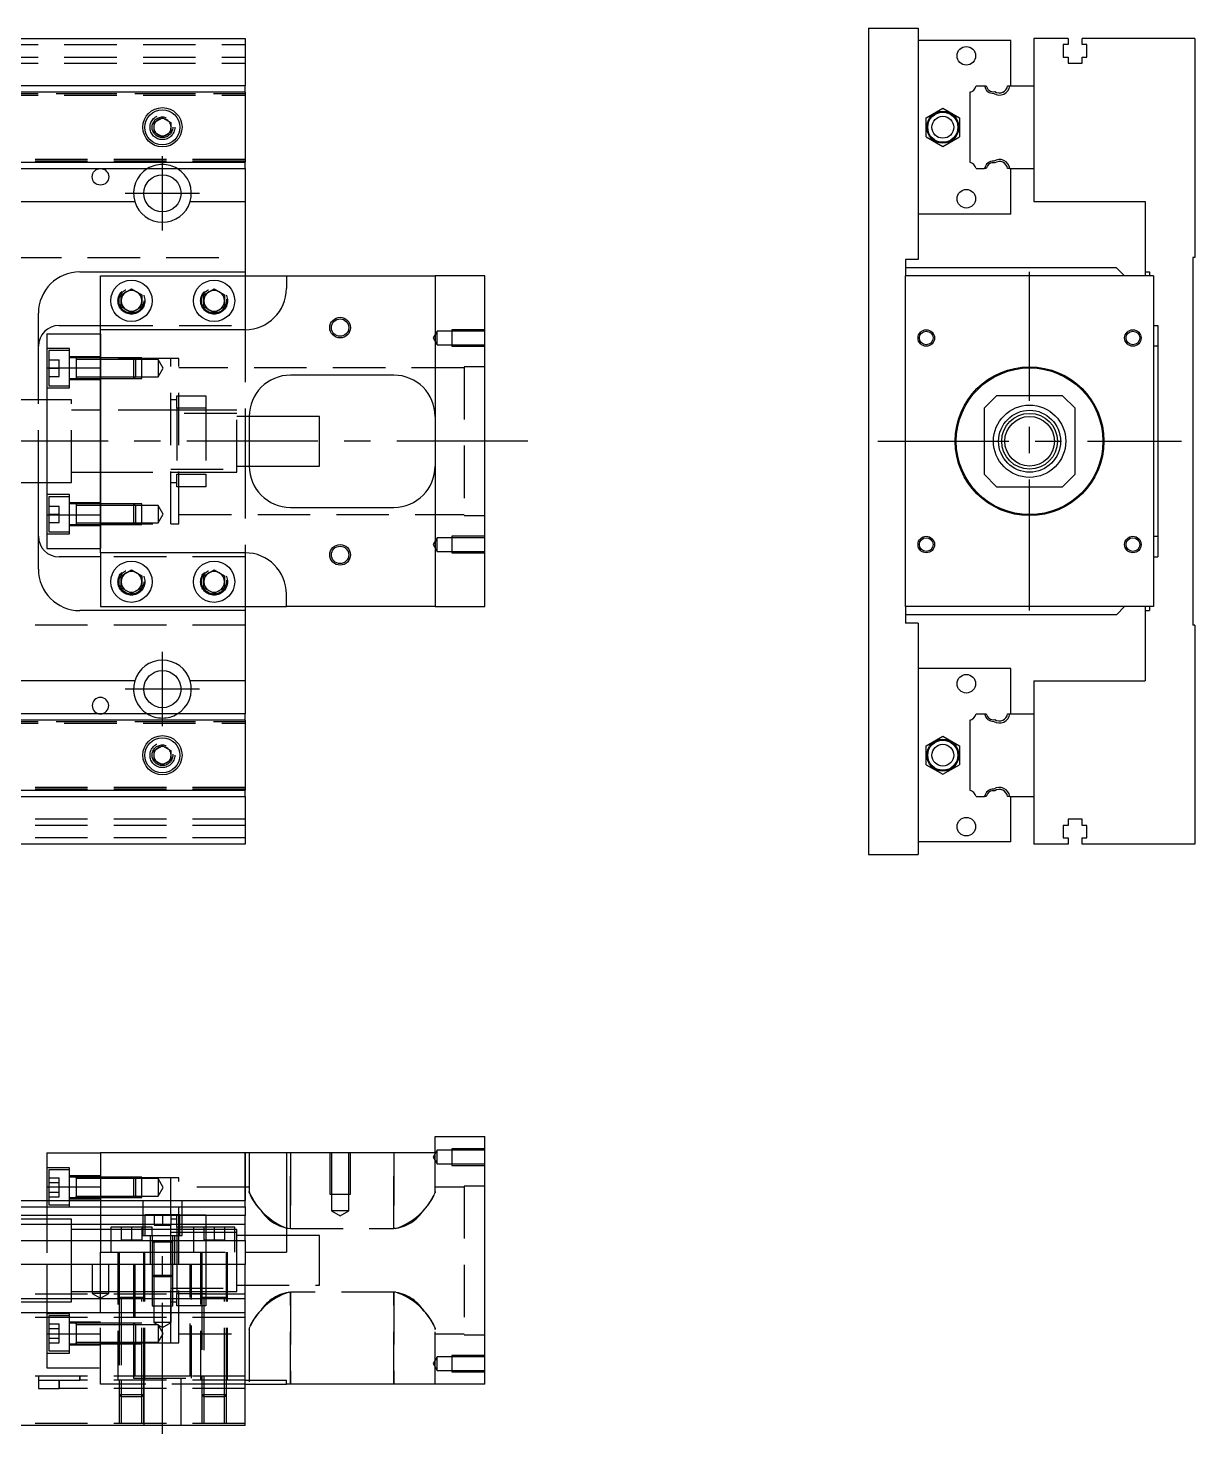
# Model space of a CAD drawing. Extents: x -20 to 750, y -280 to 102.
# Drawn here: x 467.5 to 749.8, y -240.3 to 100 of the extents above; entities that cross this region are included whole.
import ezdxf

# ---------------------------------------------------------------- set-up
doc = ezdxf.new("R2010")
doc.units = 0
doc.linetypes.add('CENTER', pattern=[50.8, 31.75, -6.35, 6.35, -6.35])
doc.linetypes.add('DASHED', pattern=[19.05, 12.7, -6.35])
doc.layers.get('0').update_dxf_attribs({"linetype": 'CONTINUOUS'})
doc.layers.add('CENTER', color=1, linetype='CENTER')

msp = doc.modelspace()

# ---------------------------------------------------------------- linework, layer by layer
at = {"color": 7, "linetype": 'CONTINUOUS'}
for p, q in [((670.85, 100), (682.85, 100)), ((670.85, 100), (670.85, -100)), ((682.85, 100), (682.85, 44)), ((360, 97.5), (520, 97.5)), ((520, 97.5), (520, 86)), ((705.35, 97), (682.85, 97)), ((705.35, 86), (705.35, 97)), ((710.85, 97.5), (710.85, 86)), ((719.15, 97.5), (710.85, 97.5)), ((719.15, 96), (718, 96)), ((718, 96), (718, 93)), ((719.15, 97.5), (719.15, 96)), ((722.55, 96), (722.55, 97.5)), ((749.85, 97.5), (722.55, 97.5)), ((723.7, 96), (722.55, 96)), ((723.7, 93), (723.7, 96)), ((749.85, 97.5), (749.85, 44.5)), ((718, 93), (719.15, 93)), ((719.15, 93), (719.15, 91.5)), ((722.55, 91.5), (722.55, 93)), ((722.55, 93), (723.7, 93)), ((719.15, 91.5), (722.55, 91.5)), ((520, 86), (360, 86)), ((520, 84.460392), (520, 86)), ((696.889608, 86), (698.97154, 86)), ((698.97154, 86), (699.37668, 86)), ((704.527372, 86), (705.031934, 86)), ((705.031934, 86), (710.85, 86)), ((710.85, 86), (710.85, 66)), ((710.85, 86), (710.85, 66)), ((520, 84.460392), (360, 84.460392)), ((520, 84.460392), (520, 67.539608)), ((695.35, 84.460392), (695.35, 67.539608)), ((498, 77.1547), (500, 78.309402)), ((500, 78.309402), (502, 77.1547)), ((684.850002, 78.309401), (688.850002, 80.618802)), ((684.850002, 73.690599), (684.850002, 78.309401)), ((688.850002, 80.618802), (692.850002, 78.309401)), ((692.850002, 78.309401), (692.850002, 73.690599)), ((498, 74.8453), (498, 77.1547)), ((502, 77.1547), (502, 74.8453)), ((500, 73.690598), (498, 74.8453)), ((502, 74.8453), (500, 73.690598)), ((684.850002, 73.690599), (688.850002, 71.381198)), ((688.850002, 71.381198), (692.850002, 73.690599)), ((360, 67.539608), (520, 67.539608)), ((360, 66), (520, 66)), ((520, 66), (520, 67.539608)), ((520, 66), (520, 58)), ((696.889608, 66), (698.97154, 66)), ((699.37668, 66), (698.97154, 66)), ((705.031934, 66), (704.527372, 66)), ((705.031934, 66), (710.85, 66)), ((705.35, 55), (705.35, 66)), ((710.85, 66), (710.85, 58)), ((386.708204, 58), (493.291796, 58)), ((506.708204, 58), (520, 58)), ((520, 58), (520, 41)), ((710.85, 58), (737.85, 58)), ((737.85, 58), (737.85, 41)), ((705.35, 55), (682.85, 55)), ((749.85, 44.5), (749.35, 44.5)), ((749.35, 44.5), (749.35, -44.5)), ((480, 41), (520, 41)), ((520, 41), (520, 40)), ((682.85, 44), (679.85, 44)), ((679.85, 44), (679.85, 40)), ((730.85, 42), (679.85, 42)), ((732.85, 40), (730.85, 42)), ((737.85, 41), (738.85, 41)), ((737.85, 41), (737.85, 40)), ((738.85, 41), (738.85, 40)), ((485, 27), (485, 40)), ((485, 40), (530, 40)), ((530, 40), (530, 37)), ((530, 40), (566, 40)), ((566, 40), (566, -40)), ((578, 40), (566, 40)), ((578, -40), (578, 40)), ((679.85, -40), (679.85, 40)), ((739.85, 40), (679.85, 40)), ((739.85, 40), (739.85, -40)), ((490, 35.443376), (492.5, 36.886752)), ((490, 32.556624), (490, 35.443376)), ((492.5, 36.886752), (495, 35.443376)), ((495, 35.443376), (495, 32.556624)), ((510, 35.443376), (512.5, 36.886752)), ((510, 32.556624), (510, 35.443376)), ((512.5, 36.886752), (515, 35.443376)), ((515, 35.443376), (515, 32.556624)), ((470, 10), (470, 31)), ((492.5, 31.113248), (490, 32.556624)), ((495, 32.556624), (492.5, 31.113248)), ((512.5, 31.113248), (510, 32.556624)), ((515, 32.556624), (512.5, 31.113248)), ((475, 28), (485, 28)), ((739.85, 28), (740.85, 28)), ((740.85, 28), (740.85, -28)), ((472, 26), (485, 26)), ((472, 26), (472, 17.78342)), ((485, 17.78342), (485, 27)), ((520, 27), (485, 27)), ((740.85, 23), (739.85, 23)), ((472, 17.78342), (485, 17.78342)), ((472, 17.78342), (472, -17.78342)), ((485, 17.78342), (485, -17.78342)), ((485, -17.78342), (485, 17.78342)), ((556, 16), (531, 16)), ((701.85, 11), (698.85, 8)), ((717.85, 11), (701.85, 11)), ((720.85, 8), (717.85, 11)), ((472, 10), (463, 10)), ((698.85, 8), (698.85, -8)), ((720.85, -8), (720.85, 8)), ((521, 6), (521, -6)), ((538, 6), (521, 6)), ((538, -6), (538, 6)), ((521, -6), (538, -6)), ((463, -10), (472, -10)), ((470, -31), (470, -10)), ((698.85, -8), (701.85, -11)), ((717.85, -11), (720.85, -8)), ((701.85, -11), (717.85, -11)), ((531, -16), (556, -16)), ((472, -17.78342), (485, -17.78342)), ((472, -17.78342), (472, -26)), ((485, -27), (485, -17.78342)), ((739.85, -23), (740.85, -23)), ((472, -26), (485, -26)), ((520, -27), (485, -27)), ((485, -27), (485, -40)), ((485, -28), (475, -28)), ((739.85, -28), (740.85, -28)), ((490, -32.556624), (492.5, -31.113248)), ((490, -35.443376), (490, -32.556624)), ((492.5, -31.113248), (495, -32.556624)), ((495, -32.556624), (495, -35.443376)), ((510, -32.556624), (512.5, -31.113248)), ((510, -35.443376), (510, -32.556624)), ((512.5, -31.113248), (515, -32.556624)), ((515, -32.556624), (515, -35.443376)), ((492.5, -36.886752), (490, -35.443376)), ((495, -35.443376), (492.5, -36.886752)), ((512.5, -36.886752), (510, -35.443376)), ((515, -35.443376), (512.5, -36.886752)), ((530, -40), (530, -37)), ((485, -40), (530, -40)), ((520, -40), (520, -41)), ((566, -40), (530, -40)), ((566, -40), (578, -40)), ((679.85, -40), (679.85, -44)), ((739.85, -40), (679.85, -40)), ((730.85, -42), (732.85, -40)), ((737.85, -40), (737.85, -41)), ((738.85, -40), (738.85, -41)), ((520, -41), (480, -41)), ((520, -41), (520, -58)), ((730.85, -42), (679.85, -42)), ((682.85, -44), (679.85, -44)), ((682.85, -44), (682.85, -100)), ((737.85, -41), (737.85, -58)), ((737.85, -41), (738.85, -41)), ((749.85, -44.5), (749.35, -44.5)), ((749.85, -44.5), (749.85, -97.5)), ((705.35, -55), (682.85, -55)), ((705.35, -66), (705.35, -55)), ((493.291796, -58), (386.708204, -58)), ((520, -58), (506.708204, -58)), ((520, -58), (520, -66)), ((710.85, -58), (710.85, -66)), ((710.85, -58), (737.85, -58)), ((520, -66), (360, -66)), ((520, -67.539608), (360, -67.539608)), ((520, -67.539608), (520, -66)), ((520, -67.539608), (520, -84.460392)), ((695.35, -67.539608), (695.35, -84.460392)), ((696.889608, -66), (698.97154, -66)), ((698.97154, -66), (699.37668, -66)), ((704.527372, -66), (705.031934, -66)), ((705.031934, -66), (710.85, -66)), ((710.85, -66), (710.85, -86)), ((710.85, -66), (710.85, -86)), ((684.850002, -73.690599), (688.850002, -71.381198)), ((688.850002, -71.381198), (692.850002, -73.690599)), ((498, -74.8453), (500, -73.690598)), ((498, -77.1547), (498, -74.8453)), ((500, -73.690598), (502, -74.8453)), ((502, -74.8453), (502, -77.1547)), ((684.850002, -78.309401), (684.850002, -73.690599)), ((692.850002, -73.690599), (692.850002, -78.309401)), ((500, -78.309402), (498, -77.1547)), ((502, -77.1547), (500, -78.309402)), ((684.850002, -78.309401), (688.850002, -80.618802)), ((688.850002, -80.618802), (692.850002, -78.309401)), ((360, -84.460392), (520, -84.460392)), ((520, -86), (520, -84.460392)), ((360, -86), (520, -86)), ((520, -86), (520, -97.5)), ((696.889608, -86), (698.97154, -86)), ((699.37668, -86), (698.97154, -86)), ((705.031934, -86), (704.527372, -86)), ((705.031934, -86), (710.85, -86)), ((705.35, -97), (705.35, -86)), ((710.85, -86), (710.85, -97.5)), ((722.55, -91.5), (719.15, -91.5)), ((719.15, -91.5), (719.15, -93)), ((722.55, -93), (722.55, -91.5)), ((719.15, -93), (718, -93)), ((718, -93), (718, -96)), ((723.7, -93), (722.55, -93)), ((723.7, -96), (723.7, -93)), ((520, -97.5), (360, -97.5)), ((705.35, -97), (682.85, -97)), ((719.15, -97.5), (710.85, -97.5)), ((718, -96), (719.15, -96)), ((719.15, -96), (719.15, -97.5)), ((722.55, -97.5), (722.55, -96)), ((722.55, -96), (723.7, -96)), ((749.85, -97.5), (722.55, -97.5)), ((670.85, -100), (682.85, -100)), ((566, -172.27), (566, -168.27)), ((566, -168.27), (578, -168.27)), ((578, -228.27), (578, -168.27)), ((472, -172.27), (485, -172.27)), ((472, -172.27), (472, -180.48658)), ((520, -172.27), (485, -172.27)), ((485, -172.27), (485, -183.77)), ((520, -183.77), (520, -172.27)), ((530, -172.27), (520, -172.27)), ((530, -172.27), (530, -196.27)), ((566, -172.27), (530, -172.27)), ((472, -180.48658), (485, -180.48658)), ((472, -180.48658), (472, -183.77)), ((353.5, -183.77), (520, -183.77)), ((353.5, -185.309608), (520, -185.309608)), ((520, -185.309608), (520, -183.77)), ((520, -185.309608), (520, -187.39154)), ((520, -187.39154), (353.5, -187.39154)), ((520, -189.606666), (353.5, -189.606666)), ((520, -189.606666), (520, -187.39154)), ((520, -193.451934), (520, -189.606666)), ((353.5, -193.451934), (520, -193.451934)), ((520, -193.451934), (520, -199.27)), ((520, -196.27), (530, -196.27)), ((520, -199.27), (0, -199.27)), ((520, -207.57), (520, -199.27)), ((520, -207.57), (0, -207.57)), ((520, -210.97), (520, -207.57)), ((520, -210.97), (0, -210.97)), ((520, -238.27), (520, -210.97)), ((520, -227.27), (530, -227.27)), ((530, -228.27), (530, -227.27)), ((520, -228.27), (530, -228.27)), ((578, -228.27), (530, -228.27)), ((520, -238.27), (0, -238.27))]:
    msp.add_line(p, q, dxfattribs=at)
at = {"color": 3, "linetype": 'DASHED'}
for p, q in [((0, 96), (520, 96)), ((0, 93), (520, 93)), ((0, 91.5), (520, 91.5)), ((0, 84.2), (520, 84.2)), ((0, 83.8), (520, 83.8)), ((360, 84.204452), (520, 84.204452)), ((497.5, 76), (497.518502, 76.303588)), ((520, 68.2), (0, 68.2)), ((520, 67.8), (0, 67.8)), ((520, 67.795548), (360, 67.795548)), ((5.640312, 44.5), (520, 44.5)), ((520, 40), (520, 28)), ((489.5, 34), (489.520026, 34.346056)), ((515.477798, 34.364306), (515.5, 34)), ((485, 28), (520, 28)), ((520, 28), (520, 27)), ((485, 26), (485, 17.78342)), ((520, 27), (520, 6)), ((566.5, 26.65), (565.547372, 25)), ((565.547372, 25), (566.5, 23.35)), ((566.5, 23.35), (566.5, 26.65)), ((570, 26.65), (566.5, 26.65)), ((570, 26.999994), (570, 23.000006)), ((578, 26.999994), (570, 26.999994)), ((578, 26.65), (570, 26.65)), ((477.5, 22.42767), (472, 22.42767)), ((472.5, 21.92767), (472.5, 13.42767)), ((477.5, 21.92767), (472.5, 21.92767)), ((477.5, 12.92767), (477.5, 22.42767)), ((485, 20.42767), (477.5, 20.42767)), ((566.5, 23.35), (570, 23.35)), ((570, 23.35), (578, 23.35)), ((570, 23.000006), (578, 23.000006)), ((472.5, 19.67767), (475, 19.67767)), ((472.5, 17.67767), (475, 17.67767)), ((475, 17.67767), (475, 19.67767)), ((475, 15.67767), (475, 17.67767)), ((479.1, 20.17767), (477.5, 20.17767)), ((479.1, 20.17767), (479.095, 20.17767)), ((479.1, 20.17767), (479.1, 19.92022)), ((484.99998, 20.17767), (479.1, 20.17767)), ((479.105, 20.17767), (479.1, 20.17767)), ((479.1, 19.92022), (479.1, 15.435068)), ((484.99998, 19.77767), (479.1, 19.77767)), ((493.1, 20.17767), (485, 20.17767)), ((493.1, 20.177664), (485, 20.177664)), ((502, 20), (485, 20)), ((493.5, 19.77767), (485, 19.77767)), ((493.1, 15.17767), (493.1, 20.17767)), ((493.5, 19.77767), (493.1, 20.17767)), ((495, 20.177664), (493.10002, 20.177664)), ((493.5, 19.77767), (493.5, 15.57767)), ((495, 19.77767), (493.50002, 19.77767)), ((495, 15.177674), (495, 20.177664)), ((499, 19.77767), (495, 19.77767)), ((499, 19.77767), (499, 15.57767)), ((500.212436, 17.67767), (499, 19.77767)), ((499, 15.57767), (500.212436, 17.67767)), ((502, -20), (502, 20)), ((504, 20), (502, 20)), ((504, -20), (504, 20)), ((573, 17.75), (504, 17.75)), ((573, 18), (573, -18)), ((578, 18), (573, 18)), ((472.5, 15.67767), (475, 15.67767)), ((477.5, 15.17767), (479.1, 15.17767)), ((477.5, 14.92767), (485, 14.92767)), ((479.095, 15.17767), (479.1, 15.17767)), ((479.1, 15.57767), (484.99998, 15.57767)), ((479.1, 15.435068), (479.1, 15.17767)), ((479.1, 15.17767), (484.99998, 15.17767)), ((479.1, 15.17767), (479.105, 15.17767)), ((485, 15.57767), (493.5, 15.57767)), ((485, 15.177674), (493.1, 15.177674)), ((485, 15.17767), (493.1, 15.17767)), ((493.1, 15.17767), (493.5, 15.57767)), ((493.10002, 15.177674), (495, 15.177674)), ((493.50002, 15.57767), (495, 15.57767)), ((495, 15.57767), (499, 15.57767)), ((472, 12.92767), (477.5, 12.92767)), ((472.5, 13.42767), (477.5, 13.42767)), ((503.5, 11), (510.5, 11)), ((503.5, 8), (503.5, 11)), ((510.5, 11), (510.5, 8)), ((470, -10), (470, 10)), ((478, 10), (472, 10)), ((478, -10), (478, 10)), ((485, 7.5), (478, 7.5)), ((502.005, 7.5), (485, 7.5)), ((510.5, 7.5), (501.995, 7.5)), ((503.5, 10), (502, 10)), ((503.5, 8), (503.5, -8)), ((510.5, 8), (503.5, 8)), ((510.5, 8), (510.5, -8)), ((518, 7.5), (510.5, 7.5)), ((518, -7.5), (518, 7.5)), ((518, 6.75), (502, 6.75)), ((521, 6), (518, 6)), ((520, 6), (520, -6)), ((502, -6.75), (518, -6.75)), ((518, -6), (521, -6)), ((520, -6), (520, -27)), ((472, -10), (478, -10)), ((478, -7.5), (485, -7.5)), ((485, -7.5), (502.005, -7.5)), ((501.995, -7.5), (510.5, -7.5)), ((502, -10), (503.5, -10)), ((503.5, -8), (510.5, -8)), ((503.5, -11), (503.5, -8)), ((510.5, -7.5), (518, -7.5)), ((510.5, -8), (510.5, -11)), ((477.5, -12.92767), (472, -12.92767)), ((472.5, -13.42767), (472.5, -21.92767)), ((477.5, -13.42767), (472.5, -13.42767)), ((477.5, -22.42767), (477.5, -12.92767)), ((510.5, -11), (503.5, -11)), ((472.5, -15.67767), (475, -15.67767)), ((475, -17.67767), (475, -15.67767)), ((485, -14.92767), (477.5, -14.92767)), ((479.1, -15.17767), (477.5, -15.17767)), ((479.1, -15.17767), (479.095, -15.17767)), ((479.1, -15.17767), (479.1, -15.435118)), ((479.105, -15.17767), (479.1, -15.17767)), ((484.99998, -15.17767), (479.1, -15.17767)), ((479.1, -15.435118), (479.1, -19.920272)), ((484.99998, -15.57767), (479.1, -15.57767)), ((493.1, -15.17767), (485, -15.17767)), ((493.1, -15.177674), (485, -15.177674)), ((493.5, -15.57767), (485, -15.57767)), ((493.1, -20.17767), (493.1, -15.17767)), ((493.5, -15.57767), (493.1, -15.17767)), ((495, -15.177674), (493.10002, -15.177674)), ((493.5, -15.57767), (493.5, -19.77767)), ((495, -15.57767), (493.50002, -15.57767)), ((495, -20.177664), (495, -15.177674)), ((499, -15.57767), (495, -15.57767)), ((499, -15.57767), (499, -19.77767)), ((500.212436, -17.67767), (499, -15.57767)), ((472.5, -17.67767), (475, -17.67767)), ((472.5, -19.67767), (475, -19.67767)), ((475, -19.67767), (475, -17.67767)), ((477.5, -20.17767), (479.1, -20.17767)), ((479.095, -20.17767), (479.1, -20.17767)), ((479.1, -19.77767), (484.99998, -19.77767)), ((479.1, -19.920272), (479.1, -20.17767)), ((479.1, -20.17767), (479.105, -20.17767)), ((479.1, -20.17767), (484.99998, -20.17767)), ((485, -17.78342), (485, -26)), ((485, -19.77767), (493.5, -19.77767)), ((485, -20), (502, -20)), ((485, -20.177664), (493.1, -20.177664)), ((485, -20.17767), (493.1, -20.17767)), ((493.1, -20.17767), (493.5, -19.77767)), ((493.10002, -20.177664), (495, -20.177664)), ((493.50002, -19.77767), (495, -19.77767)), ((495, -19.77767), (499, -19.77767)), ((499, -19.77767), (500.212436, -17.67767)), ((502, -20), (504, -20)), ((504, -17.75), (573, -17.75)), ((573, -18), (578, -18)), ((472, -22.42767), (477.5, -22.42767)), ((472.5, -21.92767), (477.5, -21.92767)), ((477.5, -20.42767), (485, -20.42767)), ((566.5, -23.35), (565.547372, -25)), ((566.5, -26.65), (566.5, -23.35)), ((570, -23.35), (566.5, -23.35)), ((570, -23.000006), (570, -26.999994)), ((578, -23.000006), (570, -23.000006)), ((578, -23.35), (570, -23.35)), ((520, -27), (520, -28)), ((565.547372, -25), (566.5, -26.65)), ((566.5, -26.65), (570, -26.65)), ((570, -26.65), (578, -26.65)), ((570, -26.999994), (578, -26.999994)), ((520, -28), (485, -28)), ((520, -28), (520, -40)), ((489.5, -34), (489.520026, -33.653944)), ((515.477798, -33.635694), (515.5, -34)), ((520, -44.5), (5.640312, -44.5)), ((0, -67.8), (520, -67.8)), ((360, -67.795548), (520, -67.795548)), ((0, -68.2), (520, -68.2)), ((502.483582, -75.713962), (502.5, -76)), ((520, -83.8), (0, -83.8)), ((520, -84.2), (0, -84.2)), ((520, -84.204452), (360, -84.204452)), ((520, -91.5), (0, -91.5)), ((520, -93), (0, -93)), ((520, -96), (0, -96)), ((520, -172.27), (520, -183.77)), ((521, -172.27), (521, -181.564836)), ((531, -190.584786), (531, -172.27)), ((531, -172.27), (531, -190.584786)), ((540.500006, -172.27), (540.500006, -182.27)), ((540.9, -172.27), (540.9, -182.27)), ((545.1, -182.27), (545.1, -172.27)), ((545.499994, -182.27), (545.499994, -172.27)), ((556, -172.27), (556, -190.584786)), ((556, -190.584786), (556, -172.27)), ((566.5, -171.62), (565.547372, -173.27)), ((565.547372, -173.27), (566.5, -174.92)), ((566, -181.564836), (566, -172.27)), ((566.5, -174.92), (566.5, -171.62)), ((570, -171.62), (566.5, -171.62)), ((570, -171.270006), (570, -175.269994)), ((578, -171.270006), (570, -171.270006)), ((578, -171.62), (570, -171.62)), ((477.5, -175.84233), (472, -175.84233)), ((472.5, -176.34233), (472.5, -180.59233)), ((477.5, -176.34233), (472.5, -176.34233)), ((477.5, -180.59233), (477.5, -175.84233)), ((566.5, -174.92), (570, -174.92)), ((570, -174.92), (578, -174.92)), ((570, -175.269994), (578, -175.269994)), ((472.5, -178.28293), (475, -178.28293)), ((472.5, -179.43763), (475, -179.43763)), ((475, -179.43763), (475, -178.28293)), ((475, -181.747032), (475, -179.43763)), ((485, -177.84233), (477.5, -177.84233)), ((479.1, -178.09233), (477.5, -178.09233)), ((479.1, -178.09233), (479.095, -178.09233)), ((479.1, -178.092326), (479.1, -178.49233)), ((479.1, -178.09233), (479.1, -178.34978)), ((479.1, -178.349798), (479.1, -178.09233)), ((484.99998, -178.09233), (479.1, -178.09233)), ((479.105, -178.09233), (479.1, -178.09233)), ((479.1, -178.34978), (479.1, -180.59233)), ((484.99998, -178.49233), (479.1, -178.49233)), ((493.1, -178.09233), (485, -178.09233)), ((493.100006, -178.092336), (485, -178.092336)), ((493.27767, -178.27), (485, -178.27)), ((493.5, -178.49233), (485, -178.49233)), ((493.1, -180.59233), (493.1, -178.09233)), ((493.5, -178.49233), (493.1, -178.09233)), ((495, -178.092336), (493.10002, -178.092336)), ((495, -178.27), (493.27767, -178.27)), ((493.5, -178.49233), (493.5, -182.69233)), ((495, -178.49233), (493.50002, -178.49233)), ((495, -183.092326), (495, -178.092336)), ((502, -178.27), (495, -178.27)), ((499, -178.49233), (495, -178.49233)), ((499, -178.49233), (499, -182.69233)), ((500.212436, -180.59233), (499, -178.49233)), ((502, -187.27), (502, -178.27)), ((504, -178.27), (502, -178.27)), ((504, -198.27), (504, -178.27)), ((573, -180.27), (573, -216.27)), ((578, -180.27), (573, -180.27)), ((472.5, -180.59233), (472.5, -183.77)), ((472.5, -181.747032), (475, -181.747032)), ((472.5, -182.901732), (475, -182.901732)), ((475, -182.901732), (475, -181.747032)), ((477.5, -185.34233), (477.5, -180.59233)), ((477.5, -183.09233), (479.105, -183.09233)), ((477.5, -183.34233), (485, -183.34233)), ((479.095, -183.09233), (484.99998, -183.09233)), ((479.1, -180.450286), (479.1, -180.734376)), ((479.1, -180.59233), (479.1, -182.834932)), ((479.1, -182.69233), (479.1, -183.092336)), ((479.1, -182.69233), (484.99998, -182.69233)), ((479.1, -183.09233), (479.1, -182.834882)), ((479.1, -183.09233), (479.1, -182.834882)), ((479.1, -182.834932), (479.1, -183.09233)), ((479.1, -182.834932), (479.1, -183.09233)), ((485, -182.69233), (493.5, -182.69233)), ((485, -183.092326), (493.100006, -183.092326)), ((485, -183.09233), (493.1, -183.09233)), ((493.1, -183.09233), (493.1, -180.59233)), ((493.1, -183.09233), (493.5, -182.69233)), ((493.10002, -183.092326), (495, -183.092326)), ((493.50002, -182.69233), (495, -182.69233)), ((495, -182.69233), (499, -182.69233)), ((499, -182.69233), (500.212436, -180.59233)), ((521, -180.52), (504, -180.52)), ((521, -181.564836), (521.03624, -181.894956)), ((521.02814, -181.853354), (521, -181.564836)), ((521.119076, -182.200348), (521.02814, -181.853354)), ((540.500006, -182.27), (545.499994, -182.27)), ((540.9, -182.27), (540.9, -186.27)), ((545.1, -186.27), (545.1, -182.27)), ((565.880924, -182.200348), (565.97186, -181.853354)), ((566, -181.564836), (565.96376, -181.894956)), ((565.97186, -181.853354), (566, -181.564836)), ((573, -180.52), (566, -180.52)), ((472, -183.77), (472, -199.27)), ((472, -185.34233), (477.5, -185.34233)), ((472.5, -183.77), (472.5, -184.84233)), ((472.5, -184.84233), (477.5, -184.84233)), ((485, -183.77), (485, -196.27)), ((495.25, -183.77), (495.25, -192.27)), ((504.75, -192.27), (504.75, -183.77)), ((543, -186.27), (540.9, -186.27)), ((540.9, -186.27), (543, -187.482436)), ((545.1, -186.27), (543, -186.27)), ((543, -187.482436), (545.1, -186.27)), ((472, -188.27), (463, -188.27)), ((478, -188.27), (472, -188.27)), ((478, -198.27), (478, -188.27)), ((478, -198.27), (478, -188.27)), ((495.75, -190.27), (487.5, -190.27)), ((487.5, -190.27), (487.5, -196.27)), ((490, -190.27), (490, -193.27)), ((492.5, -190.27), (492.5, -193.27)), ((495, -190.27), (495, -193.27)), ((504.25, -187.27), (495.75, -187.27)), ((495.75, -187.27), (495.75, -192.27)), ((497.5, -190.27), (495.75, -190.27)), ((497.5, -192.27), (497.5, -190.27)), ((498, -187.27), (498, -189.77)), ((498, -189.77), (500, -189.77)), ((500, -187.27), (500, -189.77)), ((500, -189.77), (502, -189.77)), ((502, -187.27), (502, -189.77)), ((503.5, -188.27), (502, -188.27)), ((502, -192.27), (502, -189.77)), ((503.5, -190.27), (503.5, -187.27)), ((503.5, -190.27), (503.5, -192.27)), ((504.25, -190.27), (503.5, -190.27)), ((504.25, -187.27), (510.5, -187.27)), ((504.25, -192.27), (504.25, -187.27)), ((507.5, -190.27), (504.25, -190.27)), ((517.5, -190.27), (507.5, -190.27)), ((507.5, -190.27), (507.5, -196.27)), ((510, -190.27), (510, -193.27)), ((510.5, -187.27), (510.5, -190.27)), ((510.5, -190.27), (510.5, -196.27)), ((512.5, -190.27), (512.5, -193.27)), ((515, -190.27), (515, -193.27)), ((517.5, -196.27), (517.5, -190.27)), ((529.999944, -190.481278), (531, -190.584786)), ((485, -190.77), (478, -190.77)), ((487.5, -190.77), (485, -190.77)), ((495.75, -190.77), (487.5, -190.77)), ((490, -193.27), (492.5, -193.27)), ((492.5, -193.27), (495, -193.27)), ((495.25, -192.27), (504.75, -192.27)), ((497.5, -190.77), (495.75, -190.77)), ((497, -192.27), (497, -199.27)), ((502, -190.77), (497.5, -190.77)), ((497.5, -192.27), (497.5, -193.87)), ((497.5, -193.865), (497.5, -193.87)), ((497.5, -193.87), (497.757448, -193.87)), ((497.757468, -193.87), (497.5, -193.87)), ((497.5, -193.87), (497.5, -199.26998)), ((497.5, -193.87), (497.5, -193.875)), ((502.242552, -193.87), (497.757468, -193.87)), ((497.9, -193.87), (497.9, -199.26998)), ((502, -190.77), (501.995, -190.77)), ((502.005, -190.77), (502, -190.77)), ((503.5, -190.77), (502, -190.77)), ((503.5, -191.52), (502, -191.52)), ((502, -193.868864), (502, -192.27)), ((502, -196.27), (502, -193.868864)), ((502.1, -199.26998), (502.1, -193.87)), ((502.5, -193.87), (502.242552, -193.87)), ((502.242602, -193.87), (502.5, -193.87)), ((502.5, -193.87), (502.5, -192.27)), ((502.5, -193.87), (502.5, -193.865)), ((502.5, -199.26998), (502.5, -193.87)), ((502.5, -193.875), (502.5, -193.87)), ((503, -199.27), (503, -192.27)), ((504.25, -190.77), (503.5, -190.77)), ((504.25, -191.52), (503.5, -191.52)), ((503.5, -192.27), (503.5, -196.27)), ((507.5, -190.77), (504.25, -190.77)), ((507.5, -191.52), (504.25, -191.52)), ((510.5, -190.77), (507.5, -190.77)), ((510.5, -191.52), (507.5, -191.52)), ((510, -193.27), (512.5, -193.27)), ((517.5, -190.77), (510.5, -190.77)), ((517.5, -191.52), (510.5, -191.52)), ((512.5, -193.27), (515, -193.27)), ((518, -190.77), (517.5, -190.77)), ((518, -191.52), (517.5, -191.52)), ((518, -196.27), (518, -190.77)), ((520, -192.27), (518, -192.27)), ((530, -192.27), (520, -192.27)), ((538, -192.27), (530, -192.27)), ((531, -190.584786), (556, -190.584786)), ((538, -198.27), (538, -192.27)), ((556.383512, -190.569422), (556, -190.584786)), ((485, -199.27), (485, -196.27)), ((485, -196.27), (497.5, -196.27)), ((489.25, -196.27), (489.25, -227.27)), ((489.5, -196.27), (489.5, -199.27)), ((495.5, -207.275), (495.5, -196.27)), ((495.75, -227.27), (495.75, -196.27)), ((497.5, -196.27), (497.9, -196.27)), ((497.9, -196.27), (502.1, -196.27)), ((502, -198.27), (502, -196.27)), ((502.1, -196.27), (502.5, -196.27)), ((502.5, -196.27), (520, -196.27)), ((503.5, -196.27), (503.5, -206.27)), ((509.25, -196.27), (509.25, -227.27)), ((509.5, -196.27), (509.5, -207.275)), ((510.5, -196.27), (510.5, -206.27)), ((515.5, -207.275), (515.5, -196.27)), ((515.75, -227.27), (515.75, -196.27)), ((518, -198.27), (518, -196.27)), ((472, -199.27), (472, -207.57)), ((478, -208.27), (478, -198.27)), ((478, -208.27), (478, -198.27)), ((483, -199.27), (483, -206.27)), ((485, -207.57), (485, -199.27)), ((487, -206.27), (487, -199.27)), ((489.5, -199.27), (489.5, -207.27)), ((493, -199.27), (493, -226.77)), ((493.291796, -199.27), (493.291796, -226.27)), ((497.5, -199.27), (497.5, -201.87)), ((497.500006, -199.27), (497.500006, -201.870006)), ((497.9, -199.27), (497.9, -202.27)), ((502, -218.27), (502, -198.27)), ((502.1, -202.27), (502.1, -199.27)), ((502.499994, -201.870006), (502.499994, -199.27)), ((502.5, -201.87), (502.5, -199.27)), ((504, -218.27), (504, -198.27)), ((506.708204, -226.27), (506.708204, -199.27)), ((507, -226.77), (507, -199.27)), ((518, -205.77), (518, -198.27)), ((538, -204.27), (538, -198.27)), ((497.5, -201.87), (502.5, -201.87)), ((497.5, -201.87), (497.9, -202.27)), ((497.500006, -201.87002), (497.500006, -207.57)), ((502.1, -202.27), (497.9, -202.27)), ((497.9, -202.27002), (497.9, -209.27)), ((502.1, -202.27), (502.5, -201.87)), ((502.1, -209.27), (502.1, -202.27002)), ((502.499994, -207.57), (502.499994, -201.87002)), ((520, -206.42), (0, -206.42)), ((478, -205.77), (485, -205.77)), ((487, -206.27), (483, -206.27)), ((483, -206.27), (485, -207.4247)), ((485, -205.77), (489.5, -205.77)), ((485, -207.4247), (487, -206.27)), ((489.5, -205.77), (502.005, -205.77)), ((489.5, -207.265), (489.5, -207.27)), ((489.849602, -207.27), (489.5, -207.27)), ((489.5, -207.27), (489.5, -207.57)), ((489.5, -207.27), (489.5, -207.275)), ((495.15035, -207.27), (489.849602, -207.27)), ((490, -207.27), (490, -207.57)), ((495, -227.26998), (495, -207.27)), ((495.5, -207.27), (495.15035, -207.27)), ((495.5, -227.26998), (495.5, -207.265)), ((501.995, -205.77), (510.5, -205.77)), ((502, -205.02), (518, -205.02)), ((502.005, -205.77), (510.5, -205.77)), ((503.5, -206.27), (510.5, -206.27)), ((503.5, -209.27), (503.5, -206.27)), ((509.5, -207.265), (509.5, -227.26998)), ((509.5, -207.27), (509.84965, -207.27)), ((509.849602, -207.27), (509.5, -207.27)), ((515.15035, -207.27), (509.849602, -207.27)), ((510, -207.27), (510, -227.26998)), ((510.5, -205.77), (518, -205.77)), ((510.5, -206.27), (510.5, -209.27)), ((515, -227.26998), (515, -207.27)), ((515.150204, -207.27), (515.5, -207.27)), ((515.5, -207.27), (515.15035, -207.27)), ((515.5, -227.26998), (515.5, -207.265)), ((518, -204.27), (538, -204.27)), ((530.616488, -205.970578), (531, -205.955214)), ((556, -205.955214), (531, -205.955214)), ((531, -228.27), (531, -205.955214)), ((531, -205.955214), (531, -228.27)), ((556, -205.955214), (556, -228.27)), ((556, -228.27), (556, -205.955214)), ((556.383512, -205.970578), (556, -205.955214)), ((463.291796, -208.27), (472, -208.27)), ((472, -207.57), (472, -210.97)), ((472, -208.27), (478, -208.27)), ((485, -210.97), (485, -207.57)), ((489.5, -207.57), (489.5, -210.97)), ((490, -207.57), (490, -210.97)), ((497.500006, -207.57), (497.500006, -209.27)), ((497.500006, -209.27), (502.499994, -209.27)), ((497.9, -209.27), (497.9, -213.27)), ((502, -208.27), (503.5, -208.27)), ((502.1, -213.27), (502.1, -209.27)), ((502.499994, -209.27), (502.499994, -207.57)), ((510.5, -209.27), (503.5, -209.27)), ((520, -212.12), (0, -212.12)), ((472, -210.97), (472, -216.05342)), ((477.5, -211.19767), (472, -211.19767)), ((472.5, -211.69767), (472.5, -215.94767)), ((477.5, -211.69767), (472.5, -211.69767)), ((472.5, -213.638268), (475, -213.638268)), ((475, -214.792968), (475, -213.638268)), ((477.5, -215.94767), (477.5, -211.19767)), ((485, -213.19767), (477.5, -213.19767)), ((479.105, -213.44767), (477.5, -213.44767)), ((484.99998, -213.44767), (479.095, -213.44767)), ((479.1, -213.447664), (479.1, -213.448522)), ((479.1, -213.44767), (479.1, -213.705118)), ((479.1, -213.705136), (479.1, -213.44767)), ((479.1, -213.705118), (479.1, -215.94767)), ((484.99998, -213.84767), (479.1, -213.84767)), ((485, -227.27), (485, -210.97)), ((489.5, -213.44767), (485, -213.44767)), ((489.5, -213.447674), (485, -213.447674)), ((489.5, -213.84767), (485, -213.84767)), ((489.5, -210.97), (489.5, -227.26998)), ((490, -213.44767), (489.5, -213.44767)), ((490, -213.447674), (489.5, -213.447674)), ((490, -213.84767), (489.5, -213.84767)), ((490, -210.97), (490, -227.26998)), ((493.1, -213.44767), (490, -213.44767)), ((493.100006, -213.447674), (490, -213.447674)), ((493.5, -213.84767), (490, -213.84767)), ((493.1, -215.94767), (493.1, -213.44767)), ((493.5, -213.84767), (493.1, -213.44767)), ((495, -213.447674), (493.10002, -213.447674)), ((493.5, -213.84767), (493.5, -215.94767)), ((495, -213.84767), (493.50002, -213.84767)), ((499, -213.84767), (495, -213.84767)), ((502.1, -213.27), (497.9, -213.27)), ((497.9, -213.27), (500, -214.482436)), ((499, -213.84767), (499, -218.04767)), ((500.212436, -215.94767), (499, -213.84767)), ((500, -214.482436), (502.1, -213.27)), ((521.119076, -214.339652), (521.02814, -214.686646)), ((565.880924, -214.339652), (565.97186, -214.686646)), ((472, -216.05342), (472, -224.27)), ((472, -216.05342), (476.708204, -216.05342)), ((472.5, -214.792968), (475, -214.792968)), ((472.5, -215.94767), (472.5, -220.19767)), ((472.5, -217.10237), (475, -217.10237)), ((475, -217.10237), (475, -214.792968)), ((475, -218.25707), (475, -217.10237)), ((476.708204, -216.05342), (485, -216.05342)), ((477.5, -220.69767), (477.5, -215.94767)), ((479.1, -215.797638), (479.1, -216.07851)), ((479.1, -215.94767), (479.1, -217.714664)), ((479.1, -217.714664), (479.1, -218.190272)), ((479.1, -217.714666), (479.1, -218.447674)), ((493.1, -218.44767), (493.1, -215.94767)), ((493.5, -215.94767), (493.5, -218.04767)), ((499, -218.04767), (500.212436, -215.94767)), ((504, -216.02), (521, -216.02)), ((521, -214.975164), (521.03624, -214.645044)), ((521.02814, -214.686646), (521, -214.975164)), ((521, -214.975164), (521, -228.27)), ((566, -214.975164), (565.96376, -214.645044)), ((565.97186, -214.686646), (566, -214.975164)), ((566, -228.27), (566, -214.975164)), ((566, -216.02), (573, -216.02)), ((573, -216.27), (578, -216.27)), ((472, -220.69767), (477.5, -220.69767)), ((472.5, -218.25707), (475, -218.25707)), ((472.5, -220.19767), (477.5, -220.19767)), ((477.5, -218.44767), (479.105, -218.44767)), ((477.5, -218.69767), (485, -218.69767)), ((479.095, -218.44767), (484.99998, -218.44767)), ((479.1, -218.04767), (484.99998, -218.04767)), ((479.1, -218.44767), (479.1, -218.19022)), ((479.1, -218.190272), (479.1, -218.44767)), ((485, -218.04767), (489.5, -218.04767)), ((485, -218.27), (489.5, -218.27)), ((485, -218.447664), (489.5, -218.447664)), ((485, -218.44767), (489.5, -218.44767)), ((489.5, -218.04767), (490, -218.04767)), ((489.5, -218.27), (490, -218.27)), ((489.5, -218.447664), (490, -218.447664)), ((489.5, -218.44767), (490, -218.44767)), ((490, -218.04767), (493.5, -218.04767)), ((490, -218.27), (493.27767, -218.27)), ((490, -218.447664), (493.100006, -218.447664)), ((490, -218.44767), (493.1, -218.44767)), ((493.1, -218.44767), (493.5, -218.04767)), ((493.10002, -218.447664), (495, -218.447664)), ((493.27767, -218.27), (502, -218.27)), ((493.50002, -218.04767), (495, -218.04767)), ((495, -218.04767), (499, -218.04767)), ((502, -218.27), (504, -218.27)), ((472, -224.27), (485, -224.27)), ((566.5, -221.62), (565.547372, -223.27)), ((565.547372, -223.27), (566.5, -224.92)), ((566.5, -224.92), (566.5, -221.62)), ((570, -221.62), (566.5, -221.62)), ((570, -221.270006), (570, -225.269994)), ((578, -221.270006), (570, -221.270006)), ((578, -221.62), (570, -221.62)), ((520, -226.27), (0, -226.27)), ((470, -226.27), (470, -227.27)), ((470, -227.27), (480, -227.27)), ((470, -227.27), (470, -229.27)), ((475, -229.27), (475, -227.27)), ((475, -227.27), (475, -229.27)), ((480, -227.27), (480, -226.27)), ((480, -226.27), (480, -227.27)), ((520, -227.27), (480, -227.27)), ((485, -228.27), (485, -227.27)), ((489.5, -227.27), (489.5, -230.77)), ((489.500006, -227.27), (489.500006, -230.770006)), ((490, -227.27), (490, -231.27)), ((493, -226.77), (507, -226.77)), ((506.708204, -226.27), (493.291796, -226.27)), ((495, -231.27), (495, -227.27)), ((495.499994, -230.770006), (495.499994, -227.27)), ((495.5, -226.77), (495.5, -238.27)), ((495.5, -230.77), (495.5, -227.27)), ((504.5, -238.27), (504.5, -226.77)), ((509.5, -227.27), (509.5, -230.77)), ((509.500006, -227.27), (509.500006, -230.770006)), ((510, -227.27), (510, -231.27)), ((515, -231.27), (515, -227.27)), ((515.499994, -230.770006), (515.499994, -227.27)), ((515.5, -230.77), (515.5, -227.27)), ((566.5, -224.92), (570, -224.92)), ((570, -224.92), (578, -224.92)), ((570, -225.269994), (578, -225.269994)), ((470, -229.27), (475, -229.27)), ((520, -229.27), (475, -229.27)), ((515, -228.27), (485, -228.27)), ((489.5, -230.77), (495.5, -230.77)), ((489.5, -230.77), (490, -231.27)), ((489.500006, -230.77002), (489.500006, -237.77)), ((495, -231.27), (490, -231.27)), ((490, -231.27002), (490, -237.77)), ((495, -231.27), (495.5, -230.77)), ((495, -237.77), (495, -231.27002)), ((495.499994, -237.77), (495.499994, -230.77002)), ((509.5, -230.77), (515.5, -230.77)), ((509.5, -230.77), (510, -231.27)), ((509.500006, -230.77002), (509.500006, -237.77)), ((515, -231.27), (510, -231.27)), ((510, -231.27002), (510, -237.77)), ((515.5, -228.27), (515, -228.27)), ((515, -231.27), (515.5, -230.77)), ((515, -237.77), (515, -231.27002)), ((515.499994, -237.77), (515.499994, -230.77002)), ((520, -228.27), (515.5, -228.27)), ((520, -237.77), (6.499992, -237.77))]:
    msp.add_line(p, q, dxfattribs=at)
at = {"color": 7, "linetype": 'CONTINUOUS'}
for centre, radius in [((694.550002, 93.300001), 2.25), ((500, 76), 4.75), ((500, 76), 4.25), ((688.850002, 76), 3.875), ((688.850002, 76), 3.643013), ((688.850002, 76), 2.65), ((485, 64), 2), ((500, 60), 4.5), ((694.550002, 58.699999), 2.25), ((492.5, 34), 5), ((512.5, 34), 5), ((543, 27.5), 2.1), ((684.85, 25), 1.65), ((734.85, 25), 1.65), ((709.85, 0), 18), ((709.85, 0), 17.75), ((709.85, 0), 8.75), ((709.85, 0), 7.5), ((709.85, 0), 6.75), ((709.85, 0), 6), ((684.85, -25), 1.65), ((734.85, -25), 1.65), ((543, -27.5), 2.1), ((492.5, -34), 5), ((512.5, -34), 5), ((500, -60), 4.5), ((694.550002, -58.699999), 2.25), ((500, -76), 4.75), ((500, -76), 4.25), ((688.850002, -76), 3.875), ((688.850002, -76), 3.643013), ((688.850002, -76), 2.65), ((694.550002, -93.300001), 2.25)]:
    msp.add_circle(centre, radius, dxfattribs=at)
at = {"color": 3, "linetype": 'DASHED'}
for centre, radius in [((500, 76), 3), ((500, 76), 2.5), ((492.5, 34), 3.25), ((492.5, 34), 3), ((512.5, 34), 3.25), ((512.5, 34), 3), ((492.5, -34), 3.25), ((492.5, -34), 3), ((512.5, -34), 3.25), ((512.5, -34), 3), ((500, -76), 3), ((500, -76), 2.5)]:
    msp.add_circle(centre, radius, dxfattribs=at)
at = {"color": 3, "linetype": 'CONTINUOUS'}
for centre, radius in [((543, 27.5), 2.5), ((684.85, 25), 2), ((734.85, 25), 2), ((684.85, -25), 2), ((734.85, -25), 2), ((543, -27.5), 2.5)]:
    msp.add_circle(centre, radius, dxfattribs=at)
at = {"color": 7, "linetype": 'CONTINUOUS'}
for centre, radius, start, end in [((694.85, 86.5), 2.1, 283.774147, 346.225853), ((701.05, 86.3), 2.1, 188.213211, 273.73141), ((701.05, 86.3), 1.7, 190.164249, 282.916417), ((702.55, 86.3), 2.5, 236.952555, 353.107897), ((702.55, 86.3), 2, 235.944202, 351.373073), ((500, 76), 2.1, 162.24721, 180), ((500, 76), 2.1, 180, 197.75279), ((500, 76), 2.1, 137.75279, 162.24721), ((500, 76), 2.1, 197.75279, 222.24721), ((500, 76), 2.1, 102.24721, 137.75279), ((500, 76), 2.1, 77.75279, 102.24721), ((500, 76), 2.1, 42.24721, 77.75279), ((500, 76), 2.1, 17.75279, 42.24721), ((500, 76), 2.1, 317.75279, 342.24721), ((500, 76), 2.1, 342.24721, 17.75279), ((500, 76), 2.1, 222.24721, 257.75279), ((500, 76), 2.1, 257.75279, 282.24721), ((500, 76), 2.1, 282.24721, 317.75279), ((702.55, 65.7), 2.5, 6.892103, 123.047445), ((500, 60), 7, 121.002719, 196.60155), ((500, 60), 7, 343.39845, 58.997281), ((694.85, 65.5), 2.1, 13.774147, 76.225853), ((701.05, 65.7), 2.1, 86.26859, 171.786789), ((701.05, 65.7), 1.7, 77.083583, 169.835751), ((702.55, 65.7), 2, 8.626927, 124.055798), ((500, 60), 7, 196.60155, 343.39845), ((480, 31), 10, 90, 180), ((492.5, 34), 2.5, 120, 180), ((492.5, 34), 2.5, 60, 120), ((492.5, 34), 2.5, 0, 60), ((512.5, 34), 2.5, 120, 180), ((512.5, 34), 2.5, 60, 120), ((512.5, 34), 2.5, 0, 60), ((520, 37), 10, 270, 0), ((492.5, 34), 2.5, 180, 240), ((492.5, 34), 2.5, 240, 300), ((492.5, 34), 2.5, 300, 0), ((512.5, 34), 2.5, 180, 240), ((512.5, 34), 2.5, 240, 300), ((512.5, 34), 2.5, 300, 0), ((475, 23), 5, 90, 180), ((531, 6), 10, 90, 180), ((556, 6), 10, 0, 90), ((531, -6), 10, 180, 270), ((556, -6), 10, 270, 0), ((475, -23), 5, 180, 270), ((520, -37), 10, 0, 90), ((480, -31), 10, 180, 270), ((492.5, -34), 2.5, 120, 180), ((492.5, -34), 2.5, 180, 240), ((492.5, -34), 2.5, 60, 120), ((492.5, -34), 2.5, 0, 60), ((492.5, -34), 2.5, 300, 0), ((512.5, -34), 2.5, 120, 180), ((512.5, -34), 2.5, 180, 240), ((512.5, -34), 2.5, 60, 120), ((512.5, -34), 2.5, 0, 60), ((512.5, -34), 2.5, 300, 0), ((492.5, -34), 2.5, 240, 300), ((512.5, -34), 2.5, 240, 300), ((500, -60), 7, 16.60155, 163.39845), ((500, -60), 7, 163.39845, 238.997281), ((500, -60), 7, 301.002719, 16.60155), ((485, -64), 2, 90, 270), ((485, -64), 2, 270, 90), ((694.85, -65.5), 2.1, 283.774147, 346.225853), ((701.05, -65.7), 2.1, 188.213211, 273.73141), ((701.05, -65.7), 1.7, 190.164249, 282.916417), ((702.55, -65.7), 2.5, 236.952555, 353.107897), ((702.55, -65.7), 2, 235.944202, 351.373073), ((500, -76), 2.1, 137.75279, 162.24721), ((500, -76), 2.1, 102.24721, 137.75279), ((500, -76), 2.1, 77.75279, 102.24721), ((500, -76), 2.1, 42.24721, 77.75279), ((500, -76), 2.1, 17.75279, 42.24721), ((500, -76), 2.1, 162.24721, 180), ((500, -76), 2.1, 180, 197.75279), ((500, -76), 2.1, 197.75279, 222.24721), ((500, -76), 2.1, 222.24721, 257.75279), ((500, -76), 2.1, 257.75279, 282.24721), ((500, -76), 2.1, 282.24721, 317.75279), ((500, -76), 2.1, 317.75279, 342.24721), ((500, -76), 2.1, 342.24721, 17.75279), ((694.85, -86.5), 2.1, 13.774147, 76.225853), ((701.05, -86.3), 2.1, 86.26859, 171.786789), ((701.05, -86.3), 1.7, 77.083583, 169.835751), ((702.55, -86.3), 2.5, 6.892103, 123.047445), ((702.55, -86.3), 2, 8.626927, 124.055798)]:
    msp.add_arc(centre, radius, start, end, dxfattribs=at)
at = {"color": 3, "linetype": 'DASHED'}
for centre, radius, start, end in [((500, 60), 7, 58.997281, 121.002719), ((500, -60), 7, 238.997281, 301.002719), ((536.228731, -175.006729), 16.681111, 204.38938801, 248.07431935), ((532.817154, -177.070744), 12.773326, 203.67743853, 224.96555536), ((551.593646, -175.651862), 15.667687, 287.80126013, 336.51747233), ((554.182846, -177.070744), 12.773326, 315.03444464, 336.32256147), ((532.109519, -180.746875), 9.900279, 212.7138464, 263.56537508), ((554.890481, -180.746875), 9.900279, 276.43462492, 327.2861536), ((535.406354, -220.888138), 15.667687, 107.80126013, 156.51747233), ((532.109519, -215.793125), 9.900279, 96.43462492, 147.2861536), ((554.890481, -215.793125), 9.900279, 32.7138464, 83.56537508), ((551.593646, -220.888138), 15.667687, 23.48252767, 72.19873987), ((532.817154, -219.469256), 12.773326, 135.03444464, 156.32256147), ((554.182846, -219.469256), 12.773326, 23.67743853, 44.96555536)]:
    msp.add_arc(centre, radius, start, end, dxfattribs=at)
at = {"layer": 'CENTER', "color": 1, "linetype": 'CENTER'}
for p, q in [((500, 51), (500, 69)), ((509, 60), (491, 60)), ((709.85, -41), (709.85, 41)), ((588.445, 0), (-20, 0)), ((673.1, 0), (746.6, 0)), ((500, -69), (500, -51)), ((509, -60), (491, -60)), ((500, -240.27), (500, -197.27))]:
    msp.add_line(p, q, dxfattribs=at)

doc.saveas('drawing.dxf')
